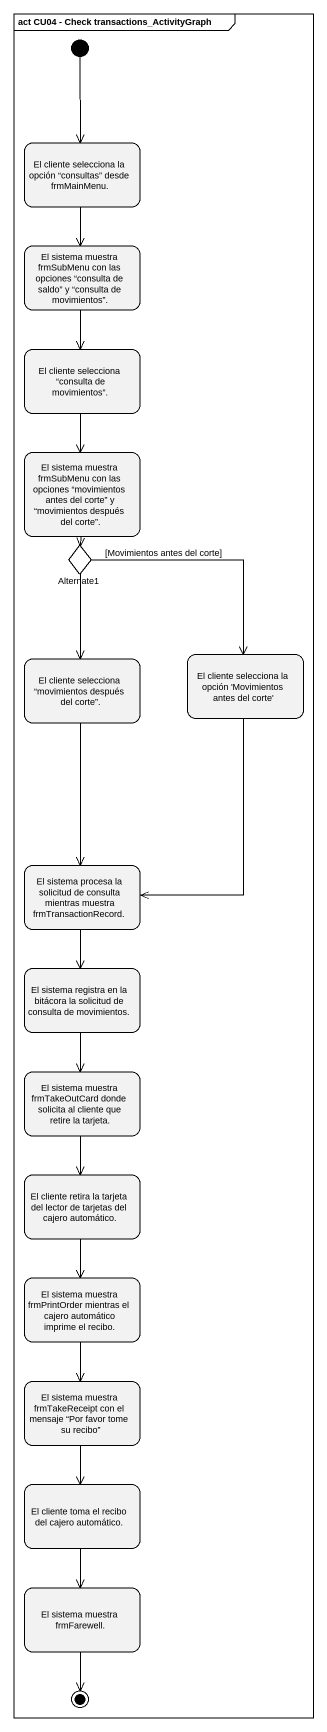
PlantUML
@startuml
mainframe act CU04 - Check transactions_ActivityGraph
hide empty description
state "El cliente selecciona la opción “consultas” desde frmMainMenu." as El_cliente_selecciona_la
state "El sistema muestra frmSubMenu con las opciones “consulta de saldo” y “consulta de movimientos”." as El_sistema_muestra
state "El cliente selecciona “consulta de movimientos”." as El_cliente_selecciona
state "El sistema muestra frmSubMenu con las opciones “movimientos antes del corte” y “movimientos después del corte”." as El_sistema_muestra_2
state Alternate1 <<choice>>
state "El cliente selecciona “movimientos después del corte”." as El_cliente_selecciona_2
state "El cliente selecciona la opción 'Movimientos antes del corte'" as El_cliente_selecciona_la_2
state "El sistema procesa la solicitud de consulta mientras muestra frmTransactionRecord." as El_sistema_procesa_la
state "El sistema registra en la bitácora la solicitud de consulta de movimientos." as El_sistema_registra_en_la
state "El sistema muestra frmTakeOutCard donde solicita al cliente que retire la tarjeta." as El_sistema_muestra_3
state "El cliente retira la tarjeta del lector de tarjetas del cajero automático." as El_cliente_retira_la
state "El sistema muestra frmPrintOrder mientras el cajero automático imprime el recibo." as El_sistema_muestra_4
state "El sistema muestra frmTakeReceipt con el mensaje “Por favor tome su recibo”" as El_sistema_muestra_5
state "El cliente toma el recibo del cajero automático." as El_cliente_toma_el_recibo
state "El sistema muestra frmFarewell." as El_sistema_muestra_6
[*] --> El_cliente_selecciona_la
El_cliente_selecciona_la --> El_sistema_muestra
El_sistema_muestra --> El_cliente_selecciona
El_cliente_selecciona --> El_sistema_muestra_2
El_sistema_muestra_2 --> Alternate1
Alternate1 --> El_cliente_selecciona_2
Alternate1 --> El_cliente_selecciona_la_2 : [Movimientos antes del corte]
El_cliente_selecciona_2 --> El_sistema_procesa_la
El_cliente_selecciona_la_2 --> El_sistema_procesa_la
El_sistema_procesa_la --> El_sistema_registra_en_la
El_sistema_registra_en_la --> El_sistema_muestra_3
El_sistema_muestra_3 --> El_cliente_retira_la
El_cliente_retira_la --> El_sistema_muestra_4
El_sistema_muestra_4 --> El_sistema_muestra_5
El_sistema_muestra_5 --> El_cliente_toma_el_recibo
El_cliente_toma_el_recibo --> El_sistema_muestra_6
El_sistema_muestra_6 --> [*]
@enduml
